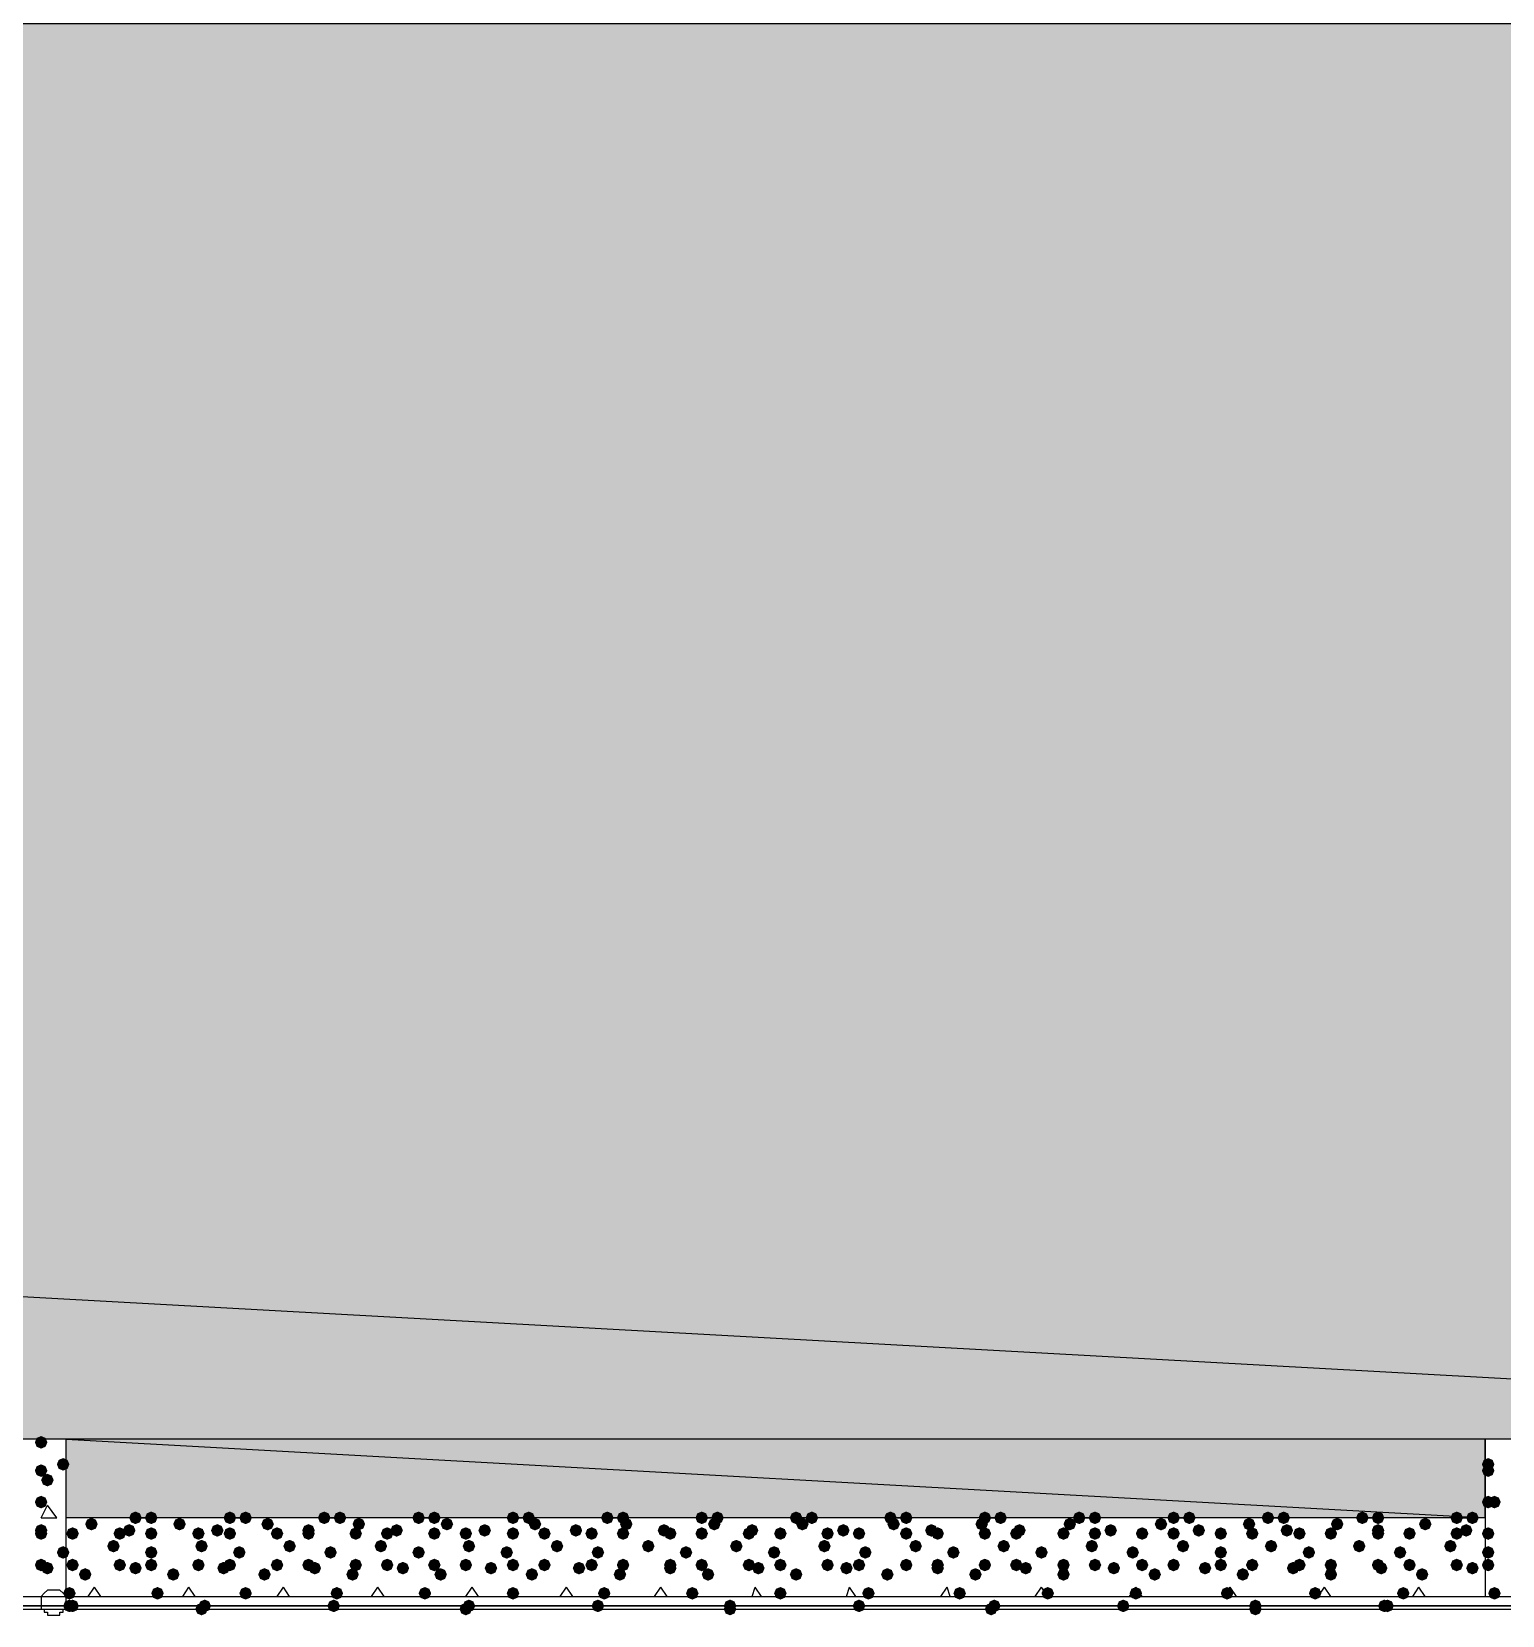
# Model space of a CAD drawing. Header units: millimetres. Extents: x 0 to 420, y 0 to 297.
# Drawn here: x 344.89 to 364.68, y 82.55 to 103.86 of the extents above; entities that cross this region are included whole.
import ezdxf

# ---------------------------------------------------------------- set-up
doc = ezdxf.new("R2010")
doc.units = ezdxf.units.MM
doc.layers.get('0').update_dxf_attribs({"linetype": 'CONTINUOUS'})

msp = doc.modelspace()

# ---------------------------------------------------------------- hatches: boundary and pattern name
at = {"true_color": 0x000008}
h = msp.add_hatch(color=0, dxfattribs=at)
h.paths.add_polyline_path([(379.603, 103.970667), (33.528, 103.970667), (379.603, 84.920667)], flags=0)
h.paths.add_polyline_path([(33.528, 103.970667), (379.603, 84.920667), (33.528, 84.920667)], flags=0)
at = {"true_color": 0x000007}
for points in [[(345.101333, 84.878333), (345.076462, 84.818537), (345.016667, 84.793667), (344.956871, 84.818537), (344.932, 84.878333), (344.956871, 84.938129), (345.016667, 84.963), (345.076462, 84.938129)], [(345.397667, 84.582), (345.372796, 84.522204), (345.313, 84.497333), (345.253204, 84.522204), (345.228333, 84.582), (345.253204, 84.641796), (345.313, 84.666667), (345.372796, 84.641796)], [(364.574667, 84.582), (364.549796, 84.522204), (364.49, 84.497333), (364.430204, 84.522204), (364.405333, 84.582), (364.430204, 84.641796), (364.49, 84.666667), (364.549796, 84.641796)], [(345.101333, 84.497333), (345.076462, 84.437537), (345.016667, 84.412667), (344.956871, 84.437537), (344.932, 84.497333), (344.956871, 84.557129), (345.016667, 84.582), (345.076462, 84.557129)], [(345.186, 84.370333), (345.161129, 84.310538), (345.101333, 84.285667), (345.041538, 84.310538), (345.016667, 84.370333), (345.041537, 84.430129), (345.101333, 84.455), (345.161129, 84.430129)], [(364.574667, 84.497333), (364.549796, 84.437537), (364.49, 84.412667), (364.430204, 84.437537), (364.405333, 84.497333), (364.430204, 84.557129), (364.49, 84.582), (364.549796, 84.557129)], [(345.101333, 84.074), (345.076462, 84.014204), (345.016667, 83.989333), (344.956871, 84.014204), (344.932, 84.074), (344.956871, 84.133796), (345.016667, 84.158667), (345.076462, 84.133796)], [(364.574667, 84.074), (364.549796, 84.014204), (364.49, 83.989333), (364.430204, 84.014204), (364.405333, 84.074), (364.430204, 84.133796), (364.49, 84.158667), (364.549796, 84.133796)], [(364.659333, 84.074), (364.634462, 84.014204), (364.574667, 83.989333), (364.514871, 84.014204), (364.49, 84.074), (364.514871, 84.133796), (364.574667, 84.158667), (364.634462, 84.133796)], [(345.101333, 83.693), (345.076462, 83.633204), (345.016667, 83.608333), (344.956871, 83.633204), (344.932, 83.693), (344.956871, 83.752796), (345.016667, 83.777667), (345.076462, 83.752796)], [(345.101333, 83.650667), (345.076462, 83.590871), (345.016667, 83.566), (344.956871, 83.590871), (344.932, 83.650667), (344.956871, 83.710462), (345.016667, 83.735333), (345.076462, 83.710463)], [(364.574667, 83.650667), (364.549796, 83.590871), (364.49, 83.566), (364.430204, 83.590871), (364.405333, 83.650667), (364.430204, 83.710462), (364.49, 83.735333), (364.549796, 83.710463)], [(345.397667, 83.396667), (345.372796, 83.336871), (345.313, 83.312), (345.253204, 83.336871), (345.228333, 83.396667), (345.253204, 83.456462), (345.313, 83.481333), (345.372796, 83.456463)], [(364.574667, 83.396667), (364.549796, 83.336871), (364.49, 83.312), (364.430204, 83.336871), (364.405333, 83.396667), (364.430204, 83.456462), (364.49, 83.481333), (364.549796, 83.456463)], [(345.101333, 83.227333), (345.076462, 83.167537), (345.016667, 83.142667), (344.956871, 83.167537), (344.932, 83.227333), (344.956871, 83.287129), (345.016667, 83.312), (345.076462, 83.287129)], [(345.186, 83.185), (345.161129, 83.125204), (345.101333, 83.100333), (345.041538, 83.125204), (345.016667, 83.185), (345.041537, 83.244796), (345.101333, 83.269667), (345.161129, 83.244796)], [(364.574667, 83.227333), (364.549796, 83.167537), (364.49, 83.142667), (364.430204, 83.167537), (364.405333, 83.227333), (364.430204, 83.287129), (364.49, 83.312), (364.549796, 83.287129)], [(364.659333, 82.846333), (364.634462, 82.786537), (364.574667, 82.761667), (364.514871, 82.786537), (364.49, 82.846333), (364.514871, 82.906129), (364.574667, 82.931), (364.634462, 82.906129)]]:
    msp.add_hatch(color=0, dxfattribs=at).paths.add_polyline_path(points, flags=0)
at = {"true_color": 0x000008}
h = msp.add_hatch(color=0, dxfattribs=at)
h.paths.add_polyline_path([(364.447667, 84.920667), (345.355333, 84.920667), (364.447667, 83.862333)], flags=0)
h.paths.add_polyline_path([(345.355333, 84.920667), (364.447667, 83.862333), (345.355333, 83.862333)], flags=0)
for points in [[(345.778667, 83.777667), (345.753796, 83.717871), (345.694, 83.693), (345.634204, 83.717871), (345.609333, 83.777667), (345.634204, 83.837462), (345.694, 83.862333), (345.753796, 83.837463)], [(346.286667, 83.693), (346.261796, 83.633204), (346.202, 83.608333), (346.142204, 83.633204), (346.117333, 83.693), (346.142204, 83.752796), (346.202, 83.777667), (346.261796, 83.752796)], [(346.371333, 83.862333), (346.346462, 83.802537), (346.286667, 83.777667), (346.226871, 83.802537), (346.202, 83.862333), (346.226871, 83.922129), (346.286667, 83.947), (346.346462, 83.922129)], [(346.583, 83.862333), (346.558129, 83.802537), (346.498333, 83.777667), (346.438538, 83.802537), (346.413667, 83.862333), (346.438537, 83.922129), (346.498333, 83.947), (346.558129, 83.922129)], [(346.964, 83.777667), (346.939129, 83.717871), (346.879333, 83.693), (346.819537, 83.717871), (346.794667, 83.777667), (346.819537, 83.837462), (346.879333, 83.862333), (346.939129, 83.837463)], [(347.472, 83.693), (347.447129, 83.633204), (347.387333, 83.608333), (347.327538, 83.633204), (347.302667, 83.693), (347.327537, 83.752796), (347.387333, 83.777667), (347.447129, 83.752796)], [(347.641333, 83.862333), (347.616463, 83.802537), (347.556667, 83.777667), (347.496871, 83.802537), (347.472, 83.862333), (347.496871, 83.922129), (347.556667, 83.947), (347.616462, 83.922129)], [(347.853, 83.862333), (347.828129, 83.802537), (347.768333, 83.777667), (347.708538, 83.802537), (347.683667, 83.862333), (347.708537, 83.922129), (347.768333, 83.947), (347.828129, 83.922129)], [(348.149333, 83.777667), (348.124462, 83.717871), (348.064667, 83.693), (348.004871, 83.717871), (347.98, 83.777667), (348.004871, 83.837462), (348.064667, 83.862333), (348.124462, 83.837463)], [(348.699667, 83.693), (348.674796, 83.633204), (348.615, 83.608333), (348.555204, 83.633204), (348.530333, 83.693), (348.555204, 83.752796), (348.615, 83.777667), (348.674796, 83.752796)], [(348.911333, 83.862333), (348.886462, 83.802537), (348.826667, 83.777667), (348.766871, 83.802537), (348.742, 83.862333), (348.766871, 83.922129), (348.826667, 83.947), (348.886462, 83.922129)], [(349.123, 83.862333), (349.098129, 83.802537), (349.038333, 83.777667), (348.978538, 83.802537), (348.953667, 83.862333), (348.978537, 83.922129), (349.038333, 83.947), (349.098129, 83.922129)], [(349.377, 83.777667), (349.352129, 83.717871), (349.292333, 83.693), (349.232538, 83.717871), (349.207667, 83.777667), (349.232537, 83.837462), (349.292333, 83.862333), (349.352129, 83.837463)], [(349.885, 83.693), (349.860129, 83.633204), (349.800333, 83.608333), (349.740538, 83.633204), (349.715667, 83.693), (349.740537, 83.752796), (349.800333, 83.777667), (349.860129, 83.752796)], [(350.181333, 83.862333), (350.156462, 83.802537), (350.096667, 83.777667), (350.036871, 83.802537), (350.012, 83.862333), (350.036871, 83.922129), (350.096667, 83.947), (350.156462, 83.922129)], [(350.393, 83.862333), (350.368129, 83.802537), (350.308333, 83.777667), (350.248538, 83.802537), (350.223667, 83.862333), (350.248537, 83.922129), (350.308333, 83.947), (350.368129, 83.922129)], [(350.562333, 83.777667), (350.537462, 83.717871), (350.477667, 83.693), (350.417871, 83.717871), (350.393, 83.777667), (350.417871, 83.837462), (350.477667, 83.862333), (350.537462, 83.837463)], [(351.070333, 83.693), (351.045462, 83.633204), (350.985667, 83.608333), (350.925871, 83.633204), (350.901, 83.693), (350.925871, 83.752796), (350.985667, 83.777667), (351.045462, 83.752796)], [(351.451333, 83.862333), (351.426462, 83.802537), (351.366667, 83.777667), (351.306871, 83.802537), (351.282, 83.862333), (351.306871, 83.922129), (351.366667, 83.947), (351.426462, 83.922129)], [(351.663, 83.862333), (351.638129, 83.802537), (351.578333, 83.777667), (351.518537, 83.802537), (351.493667, 83.862333), (351.518537, 83.922129), (351.578333, 83.947), (351.638129, 83.922129)], [(351.747667, 83.777667), (351.722796, 83.717871), (351.663, 83.693), (351.603204, 83.717871), (351.578333, 83.777667), (351.603204, 83.837462), (351.663, 83.862333), (351.722796, 83.837463)], [(352.298, 83.693), (352.273129, 83.633204), (352.213333, 83.608333), (352.153537, 83.633204), (352.128667, 83.693), (352.153537, 83.752796), (352.213333, 83.777667), (352.273129, 83.752796)], [(352.721333, 83.862333), (352.696462, 83.802537), (352.636667, 83.777667), (352.576871, 83.802537), (352.552, 83.862333), (352.576871, 83.922129), (352.636667, 83.947), (352.696462, 83.922129)], [(352.933, 83.862333), (352.908129, 83.802537), (352.848333, 83.777667), (352.788537, 83.802537), (352.763667, 83.862333), (352.788537, 83.922129), (352.848333, 83.947), (352.908129, 83.922129)], [(352.975333, 83.777667), (352.950462, 83.717871), (352.890667, 83.693), (352.830871, 83.717871), (352.806, 83.777667), (352.830871, 83.837462), (352.890667, 83.862333), (352.950462, 83.837463)], [(353.483333, 83.693), (353.458463, 83.633204), (353.398667, 83.608333), (353.338871, 83.633204), (353.314, 83.693), (353.338871, 83.752796), (353.398667, 83.777667), (353.458462, 83.752796)], [(353.991333, 83.862333), (353.966462, 83.802537), (353.906667, 83.777667), (353.846871, 83.802537), (353.822, 83.862333), (353.846871, 83.922129), (353.906667, 83.947), (353.966462, 83.922129)], [(354.160667, 83.777667), (354.135796, 83.717871), (354.076, 83.693), (354.016204, 83.717871), (353.991333, 83.777667), (354.016204, 83.837462), (354.076, 83.862333), (354.135796, 83.837463)], [(354.203, 83.862333), (354.178129, 83.802537), (354.118333, 83.777667), (354.058538, 83.802537), (354.033667, 83.862333), (354.058537, 83.922129), (354.118333, 83.947), (354.178129, 83.922129)], [(354.668667, 83.693), (354.643796, 83.633204), (354.584, 83.608333), (354.524204, 83.633204), (354.499333, 83.693), (354.524204, 83.752796), (354.584, 83.777667), (354.643796, 83.752796)], [(355.261333, 83.862333), (355.236463, 83.802537), (355.176667, 83.777667), (355.116871, 83.802537), (355.092, 83.862333), (355.116871, 83.922129), (355.176667, 83.947), (355.236462, 83.922129)], [(355.346, 83.777667), (355.321129, 83.717871), (355.261333, 83.693), (355.201537, 83.717871), (355.176667, 83.777667), (355.201537, 83.837462), (355.261333, 83.862333), (355.321129, 83.837463)], [(355.473, 83.862333), (355.448129, 83.802537), (355.388333, 83.777667), (355.328538, 83.802537), (355.303667, 83.862333), (355.328537, 83.922129), (355.388333, 83.947), (355.448129, 83.922129)], [(355.896333, 83.693), (355.871463, 83.633204), (355.811667, 83.608333), (355.751871, 83.633204), (355.727, 83.693), (355.751871, 83.752796), (355.811667, 83.777667), (355.871462, 83.752796)], [(356.531333, 83.862333), (356.506463, 83.802537), (356.446667, 83.777667), (356.386871, 83.802537), (356.362, 83.862333), (356.386871, 83.922129), (356.446667, 83.947), (356.506462, 83.922129)], [(356.573667, 83.777667), (356.548796, 83.717871), (356.489, 83.693), (356.429204, 83.717871), (356.404333, 83.777667), (356.429204, 83.837462), (356.489, 83.862333), (356.548796, 83.837463)], [(356.743, 83.862333), (356.718129, 83.802537), (356.658333, 83.777667), (356.598538, 83.802537), (356.573667, 83.862333), (356.598537, 83.922129), (356.658333, 83.947), (356.718129, 83.922129)], [(357.081667, 83.693), (357.056796, 83.633204), (356.997, 83.608333), (356.937204, 83.633204), (356.912333, 83.693), (356.937204, 83.752796), (356.997, 83.777667), (357.056796, 83.752796)], [(357.759, 83.777667), (357.734129, 83.717871), (357.674333, 83.693), (357.614537, 83.717871), (357.589667, 83.777667), (357.614537, 83.837462), (357.674333, 83.862333), (357.734129, 83.837463)], [(357.801333, 83.862333), (357.776462, 83.802537), (357.716667, 83.777667), (357.656871, 83.802537), (357.632, 83.862333), (357.656871, 83.922129), (357.716667, 83.947), (357.776462, 83.922129)], [(358.013, 83.862333), (357.988129, 83.802537), (357.928333, 83.777667), (357.868538, 83.802537), (357.843667, 83.862333), (357.868537, 83.922129), (357.928333, 83.947), (357.988129, 83.922129)], [(358.267, 83.693), (358.242129, 83.633204), (358.182333, 83.608333), (358.122538, 83.633204), (358.097667, 83.693), (358.122537, 83.752796), (358.182333, 83.777667), (358.242129, 83.752796)], [(358.944333, 83.777667), (358.919462, 83.717871), (358.859667, 83.693), (358.799871, 83.717871), (358.775, 83.777667), (358.799871, 83.837462), (358.859667, 83.862333), (358.919462, 83.837463)], [(359.071333, 83.862333), (359.046462, 83.802537), (358.986667, 83.777667), (358.926871, 83.802537), (358.902, 83.862333), (358.926871, 83.922129), (358.986667, 83.947), (359.046462, 83.922129)], [(359.283, 83.862333), (359.258129, 83.802537), (359.198333, 83.777667), (359.138537, 83.802537), (359.113667, 83.862333), (359.138537, 83.922129), (359.198333, 83.947), (359.258129, 83.922129)], [(359.494667, 83.693), (359.469796, 83.633204), (359.41, 83.608333), (359.350204, 83.633204), (359.325333, 83.693), (359.350204, 83.752796), (359.41, 83.777667), (359.469796, 83.752796)], [(360.172, 83.777667), (360.147129, 83.717871), (360.087333, 83.693), (360.027537, 83.717871), (360.002667, 83.777667), (360.027537, 83.837462), (360.087333, 83.862333), (360.147129, 83.837463)], [(360.341333, 83.862333), (360.316462, 83.802537), (360.256667, 83.777667), (360.196871, 83.802537), (360.172, 83.862333), (360.196871, 83.922129), (360.256667, 83.947), (360.316462, 83.922129)], [(360.553, 83.862333), (360.528129, 83.802537), (360.468333, 83.777667), (360.408537, 83.802537), (360.383667, 83.862333), (360.408537, 83.922129), (360.468333, 83.947), (360.528129, 83.922129)], [(360.68, 83.693), (360.655129, 83.633204), (360.595333, 83.608333), (360.535538, 83.633204), (360.510667, 83.693), (360.535537, 83.752796), (360.595333, 83.777667), (360.655129, 83.752796)], [(361.357333, 83.777667), (361.332462, 83.717871), (361.272667, 83.693), (361.212871, 83.717871), (361.188, 83.777667), (361.212871, 83.837462), (361.272667, 83.862333), (361.332462, 83.837463)], [(361.611333, 83.862333), (361.586462, 83.802537), (361.526667, 83.777667), (361.466871, 83.802537), (361.442, 83.862333), (361.466871, 83.922129), (361.526667, 83.947), (361.586462, 83.922129)], [(361.823, 83.862333), (361.798129, 83.802537), (361.738333, 83.777667), (361.678537, 83.802537), (361.653667, 83.862333), (361.678537, 83.922129), (361.738333, 83.947), (361.798129, 83.922129)], [(361.865333, 83.693), (361.840463, 83.633204), (361.780667, 83.608333), (361.720871, 83.633204), (361.696, 83.693), (361.720871, 83.752796), (361.780667, 83.777667), (361.840462, 83.752796)], [(362.542667, 83.777667), (362.517796, 83.717871), (362.458, 83.693), (362.398204, 83.717871), (362.373333, 83.777667), (362.398204, 83.837462), (362.458, 83.862333), (362.517796, 83.837463)], [(362.881333, 83.862333), (362.856462, 83.802537), (362.796667, 83.777667), (362.736871, 83.802537), (362.712, 83.862333), (362.736871, 83.922129), (362.796667, 83.947), (362.856462, 83.922129)], [(363.093, 83.862333), (363.068129, 83.802537), (363.008333, 83.777667), (362.948537, 83.802537), (362.923667, 83.862333), (362.948537, 83.922129), (363.008333, 83.947), (363.068129, 83.922129)], [(363.093, 83.693), (363.068129, 83.633204), (363.008333, 83.608333), (362.948537, 83.633204), (362.923667, 83.693), (362.948537, 83.752796), (363.008333, 83.777667), (363.068129, 83.752796)], [(363.728, 83.777667), (363.703129, 83.717871), (363.643333, 83.693), (363.583538, 83.717871), (363.558667, 83.777667), (363.583537, 83.837462), (363.643333, 83.862333), (363.703129, 83.837463)], [(364.151333, 83.862333), (364.126463, 83.802537), (364.066667, 83.777667), (364.006871, 83.802537), (363.982, 83.862333), (364.006871, 83.922129), (364.066667, 83.947), (364.126462, 83.922129)], [(364.278333, 83.693), (364.253462, 83.633204), (364.193667, 83.608333), (364.133871, 83.633204), (364.109, 83.693), (364.133871, 83.752796), (364.193667, 83.777667), (364.253462, 83.752796)], [(364.363, 83.862333), (364.338129, 83.802537), (364.278333, 83.777667), (364.218538, 83.802537), (364.193667, 83.862333), (364.218537, 83.922129), (364.278333, 83.947), (364.338129, 83.922129)], [(345.524667, 83.650667), (345.499796, 83.590871), (345.44, 83.566), (345.380204, 83.590871), (345.355333, 83.650667), (345.380204, 83.710462), (345.44, 83.735333), (345.499796, 83.710463)], [(346.075, 83.481333), (346.050129, 83.421537), (345.990333, 83.396667), (345.930538, 83.421537), (345.905667, 83.481333), (345.930537, 83.541129), (345.990333, 83.566), (346.050129, 83.541129)], [(346.159667, 83.650667), (346.134796, 83.590871), (346.075, 83.566), (346.015204, 83.590871), (345.990333, 83.650667), (346.015204, 83.710462), (346.075, 83.735333), (346.134796, 83.710463)], [(346.583, 83.650667), (346.558129, 83.590871), (346.498333, 83.566), (346.438538, 83.590871), (346.413667, 83.650667), (346.438537, 83.710462), (346.498333, 83.735333), (346.558129, 83.710463)], [(347.218, 83.650667), (347.193129, 83.590871), (347.133333, 83.566), (347.073537, 83.590871), (347.048667, 83.650667), (347.073537, 83.710462), (347.133333, 83.735333), (347.193129, 83.710463)], [(347.260333, 83.481333), (347.235463, 83.421537), (347.175667, 83.396667), (347.115871, 83.421537), (347.091, 83.481333), (347.115871, 83.541129), (347.175667, 83.566), (347.235462, 83.541129)], [(347.641333, 83.650667), (347.616463, 83.590871), (347.556667, 83.566), (347.496871, 83.590871), (347.472, 83.650667), (347.496871, 83.710462), (347.556667, 83.735333), (347.616462, 83.710463)], [(348.276333, 83.650667), (348.251463, 83.590871), (348.191667, 83.566), (348.131871, 83.590871), (348.107, 83.650667), (348.131871, 83.710462), (348.191667, 83.735333), (348.251462, 83.710463)], [(348.445667, 83.481333), (348.420796, 83.421537), (348.361, 83.396667), (348.301204, 83.421537), (348.276333, 83.481333), (348.301204, 83.541129), (348.361, 83.566), (348.420796, 83.541129)], [(348.699667, 83.650667), (348.674796, 83.590871), (348.615, 83.566), (348.555204, 83.590871), (348.530333, 83.650667), (348.555204, 83.710462), (348.615, 83.735333), (348.674796, 83.710463)], [(349.334667, 83.650667), (349.309796, 83.590871), (349.25, 83.566), (349.190204, 83.590871), (349.165333, 83.650667), (349.190204, 83.710462), (349.25, 83.735333), (349.309796, 83.710463)], [(349.673333, 83.481333), (349.648462, 83.421537), (349.588667, 83.396667), (349.528871, 83.421537), (349.504, 83.481333), (349.528871, 83.541129), (349.588667, 83.566), (349.648462, 83.541129)], [(349.758, 83.650667), (349.733129, 83.590871), (349.673333, 83.566), (349.613538, 83.590871), (349.588667, 83.650667), (349.613537, 83.710462), (349.673333, 83.735333), (349.733129, 83.710463)], [(350.393, 83.650667), (350.368129, 83.590871), (350.308333, 83.566), (350.248538, 83.590871), (350.223667, 83.650667), (350.248537, 83.710462), (350.308333, 83.735333), (350.368129, 83.710463)], [(350.816333, 83.650667), (350.791462, 83.590871), (350.731667, 83.566), (350.671871, 83.590871), (350.647, 83.650667), (350.671871, 83.710462), (350.731667, 83.735333), (350.791462, 83.710463)], [(350.858667, 83.481333), (350.833796, 83.421537), (350.774, 83.396667), (350.714204, 83.421537), (350.689333, 83.481333), (350.714204, 83.541129), (350.774, 83.566), (350.833796, 83.541129)], [(351.451333, 83.650667), (351.426462, 83.590871), (351.366667, 83.566), (351.306871, 83.590871), (351.282, 83.650667), (351.306871, 83.710462), (351.366667, 83.735333), (351.426462, 83.710463)], [(351.874667, 83.650667), (351.849796, 83.590871), (351.79, 83.566), (351.730204, 83.590871), (351.705333, 83.650667), (351.730204, 83.710462), (351.79, 83.735333), (351.849796, 83.710463)], [(352.044, 83.481333), (352.019129, 83.421537), (351.959333, 83.396667), (351.899537, 83.421537), (351.874667, 83.481333), (351.899537, 83.541129), (351.959333, 83.566), (352.019129, 83.541129)], [(352.509667, 83.650667), (352.484796, 83.590871), (352.425, 83.566), (352.365204, 83.590871), (352.340333, 83.650667), (352.365204, 83.710462), (352.425, 83.735333), (352.484796, 83.710463)], [(352.933, 83.650667), (352.908129, 83.590871), (352.848333, 83.566), (352.788537, 83.590871), (352.763667, 83.650667), (352.788537, 83.710462), (352.848333, 83.735333), (352.908129, 83.710463)], [(353.271667, 83.481333), (353.246796, 83.421537), (353.187, 83.396667), (353.127204, 83.421537), (353.102333, 83.481333), (353.127204, 83.541129), (353.187, 83.566), (353.246796, 83.541129)], [(353.568, 83.650667), (353.543129, 83.590871), (353.483333, 83.566), (353.423537, 83.590871), (353.398667, 83.650667), (353.423537, 83.710462), (353.483333, 83.735333), (353.543129, 83.710463)], [(353.991333, 83.650667), (353.966462, 83.590871), (353.906667, 83.566), (353.846871, 83.590871), (353.822, 83.650667), (353.846871, 83.710462), (353.906667, 83.735333), (353.966462, 83.710463)], [(354.457, 83.481333), (354.432129, 83.421537), (354.372333, 83.396667), (354.312538, 83.421537), (354.287667, 83.481333), (354.312537, 83.541129), (354.372333, 83.566), (354.432129, 83.541129)], [(354.626333, 83.650667), (354.601462, 83.590871), (354.541667, 83.566), (354.481871, 83.590871), (354.457, 83.650667), (354.481871, 83.710462), (354.541667, 83.735333), (354.601462, 83.710463)], [(355.049667, 83.650667), (355.024796, 83.590871), (354.965, 83.566), (354.905204, 83.590871), (354.880333, 83.650667), (354.905204, 83.710462), (354.965, 83.735333), (355.024796, 83.710463)], [(355.642333, 83.481333), (355.617462, 83.421537), (355.557667, 83.396667), (355.497871, 83.421537), (355.473, 83.481333), (355.497871, 83.541129), (355.557667, 83.566), (355.617462, 83.541129)], [(355.684667, 83.650667), (355.659796, 83.590871), (355.6, 83.566), (355.540204, 83.590871), (355.515333, 83.650667), (355.540204, 83.710462), (355.6, 83.735333), (355.659796, 83.710463)], [(356.108, 83.650667), (356.083129, 83.590871), (356.023333, 83.566), (355.963538, 83.590871), (355.938667, 83.650667), (355.963537, 83.710462), (356.023333, 83.735333), (356.083129, 83.710463)], [(356.743, 83.650667), (356.718129, 83.590871), (356.658333, 83.566), (356.598538, 83.590871), (356.573667, 83.650667), (356.598537, 83.710462), (356.658333, 83.735333), (356.718129, 83.710463)], [(356.87, 83.481333), (356.845129, 83.421537), (356.785333, 83.396667), (356.725537, 83.421537), (356.700667, 83.481333), (356.725537, 83.541129), (356.785333, 83.566), (356.845129, 83.541129)], [(357.166333, 83.650667), (357.141462, 83.590871), (357.081667, 83.566), (357.021871, 83.590871), (356.997, 83.650667), (357.021871, 83.710462), (357.081667, 83.735333), (357.141462, 83.710463)], [(357.801333, 83.650667), (357.776462, 83.590871), (357.716667, 83.566), (357.656871, 83.590871), (357.632, 83.650667), (357.656871, 83.710462), (357.716667, 83.735333), (357.776462, 83.710463)], [(358.055333, 83.481333), (358.030463, 83.421537), (357.970667, 83.396667), (357.910871, 83.421537), (357.886, 83.481333), (357.910871, 83.541129), (357.970667, 83.566), (358.030462, 83.541129)], [(358.224667, 83.650667), (358.199796, 83.590871), (358.14, 83.566), (358.080204, 83.590871), (358.055333, 83.650667), (358.080204, 83.710462), (358.14, 83.735333), (358.199796, 83.710463)], [(358.859667, 83.650667), (358.834796, 83.590871), (358.775, 83.566), (358.715204, 83.590871), (358.690333, 83.650667), (358.715204, 83.710462), (358.775, 83.735333), (358.834796, 83.710463)], [(359.240667, 83.481333), (359.215796, 83.421537), (359.156, 83.396667), (359.096204, 83.421537), (359.071333, 83.481333), (359.096204, 83.541129), (359.156, 83.566), (359.215796, 83.541129)], [(359.283, 83.650667), (359.258129, 83.590871), (359.198333, 83.566), (359.138537, 83.590871), (359.113667, 83.650667), (359.138537, 83.710462), (359.198333, 83.735333), (359.258129, 83.710463)], [(359.918, 83.650667), (359.893129, 83.590871), (359.833333, 83.566), (359.773537, 83.590871), (359.748667, 83.650667), (359.773537, 83.710462), (359.833333, 83.735333), (359.893129, 83.710463)], [(360.341333, 83.650667), (360.316462, 83.590871), (360.256667, 83.566), (360.196871, 83.590871), (360.172, 83.650667), (360.196871, 83.710462), (360.256667, 83.735333), (360.316462, 83.710463)], [(360.468333, 83.481333), (360.443463, 83.421537), (360.383667, 83.396667), (360.323871, 83.421537), (360.299, 83.481333), (360.323871, 83.541129), (360.383667, 83.566), (360.443462, 83.541129)], [(360.976333, 83.650667), (360.951462, 83.590871), (360.891667, 83.566), (360.831871, 83.590871), (360.807, 83.650667), (360.831871, 83.710462), (360.891667, 83.735333), (360.951462, 83.710463)], [(361.399667, 83.650667), (361.374796, 83.590871), (361.315, 83.566), (361.255204, 83.590871), (361.230333, 83.650667), (361.255204, 83.710462), (361.315, 83.735333), (361.374796, 83.710463)], [(361.653667, 83.481333), (361.628796, 83.421537), (361.569, 83.396667), (361.509204, 83.421537), (361.484333, 83.481333), (361.509204, 83.541129), (361.569, 83.566), (361.628796, 83.541129)], [(362.034667, 83.650667), (362.009796, 83.590871), (361.95, 83.566), (361.890204, 83.590871), (361.865333, 83.650667), (361.890204, 83.710462), (361.95, 83.735333), (362.009796, 83.710463)], [(362.458, 83.650667), (362.433129, 83.590871), (362.373333, 83.566), (362.313538, 83.590871), (362.288667, 83.650667), (362.313537, 83.710462), (362.373333, 83.735333), (362.433129, 83.710463)], [(362.839, 83.481333), (362.814129, 83.421537), (362.754333, 83.396667), (362.694537, 83.421537), (362.669667, 83.481333), (362.694537, 83.541129), (362.754333, 83.566), (362.814129, 83.541129)], [(363.093, 83.650667), (363.068129, 83.590871), (363.008333, 83.566), (362.948537, 83.590871), (362.923667, 83.650667), (362.948537, 83.710462), (363.008333, 83.735333), (363.068129, 83.710463)], [(363.516333, 83.650667), (363.491463, 83.590871), (363.431667, 83.566), (363.371871, 83.590871), (363.347, 83.650667), (363.371871, 83.710462), (363.431667, 83.735333), (363.491462, 83.710463)], [(364.066667, 83.481333), (364.041796, 83.421537), (363.982, 83.396667), (363.922204, 83.421537), (363.897333, 83.481333), (363.922204, 83.541129), (363.982, 83.566), (364.041796, 83.541129)], [(364.151333, 83.650667), (364.126463, 83.590871), (364.066667, 83.566), (364.006871, 83.590871), (363.982, 83.650667), (364.006871, 83.710462), (364.066667, 83.735333), (364.126462, 83.710463)], [(346.583, 83.396667), (346.558129, 83.336871), (346.498333, 83.312), (346.438538, 83.336871), (346.413667, 83.396667), (346.438537, 83.456462), (346.498333, 83.481333), (346.558129, 83.456463)], [(347.768333, 83.396667), (347.743462, 83.336871), (347.683667, 83.312), (347.623871, 83.336871), (347.599, 83.396667), (347.623871, 83.456462), (347.683667, 83.481333), (347.743462, 83.456463)], [(348.996, 83.396667), (348.971129, 83.336871), (348.911333, 83.312), (348.851537, 83.336871), (348.826667, 83.396667), (348.851537, 83.456462), (348.911333, 83.481333), (348.971129, 83.456463)], [(350.181333, 83.396667), (350.156462, 83.336871), (350.096667, 83.312), (350.036871, 83.336871), (350.012, 83.396667), (350.036871, 83.456462), (350.096667, 83.481333), (350.156462, 83.456463)], [(351.366667, 83.396667), (351.341796, 83.336871), (351.282, 83.312), (351.222204, 83.336871), (351.197333, 83.396667), (351.222204, 83.456462), (351.282, 83.481333), (351.341796, 83.456463)], [(352.594333, 83.396667), (352.569462, 83.336871), (352.509667, 83.312), (352.449871, 83.336871), (352.425, 83.396667), (352.449871, 83.456462), (352.509667, 83.481333), (352.569462, 83.456463)], [(353.779667, 83.396667), (353.754796, 83.336871), (353.695, 83.312), (353.635204, 83.336871), (353.610333, 83.396667), (353.635204, 83.456462), (353.695, 83.481333), (353.754796, 83.456463)], [(354.965, 83.396667), (354.940129, 83.336871), (354.880333, 83.312), (354.820538, 83.336871), (354.795667, 83.396667), (354.820537, 83.456462), (354.880333, 83.481333), (354.940129, 83.456463)], [(356.192667, 83.396667), (356.167796, 83.336871), (356.108, 83.312), (356.048204, 83.336871), (356.023333, 83.396667), (356.048204, 83.456462), (356.108, 83.481333), (356.167796, 83.456463)], [(357.378, 83.396667), (357.353129, 83.336871), (357.293333, 83.312), (357.233538, 83.336871), (357.208667, 83.396667), (357.233537, 83.456462), (357.293333, 83.481333), (357.353129, 83.456463)], [(358.563333, 83.396667), (358.538462, 83.336871), (358.478667, 83.312), (358.418871, 83.336871), (358.394, 83.396667), (358.418871, 83.456462), (358.478667, 83.481333), (358.538462, 83.456463)], [(359.791, 83.396667), (359.766129, 83.336871), (359.706333, 83.312), (359.646538, 83.336871), (359.621667, 83.396667), (359.646537, 83.456462), (359.706333, 83.481333), (359.766129, 83.456463)], [(360.976333, 83.396667), (360.951462, 83.336871), (360.891667, 83.312), (360.831871, 83.336871), (360.807, 83.396667), (360.831871, 83.456462), (360.891667, 83.481333), (360.951462, 83.456463)], [(362.161667, 83.396667), (362.136796, 83.336871), (362.077, 83.312), (362.017204, 83.336871), (361.992333, 83.396667), (362.017204, 83.456462), (362.077, 83.481333), (362.136796, 83.456463)], [(363.389333, 83.396667), (363.364462, 83.336871), (363.304667, 83.312), (363.244871, 83.336871), (363.22, 83.396667), (363.244871, 83.456462), (363.304667, 83.481333), (363.364462, 83.456463)], [(345.524667, 83.227333), (345.499796, 83.167537), (345.44, 83.142667), (345.380204, 83.167537), (345.355333, 83.227333), (345.380204, 83.287129), (345.44, 83.312), (345.499796, 83.287129)], [(345.694, 83.100333), (345.669129, 83.040538), (345.609333, 83.015667), (345.549537, 83.040538), (345.524667, 83.100333), (345.549537, 83.160129), (345.609333, 83.185), (345.669129, 83.160129)], [(346.159667, 83.227333), (346.134796, 83.167537), (346.075, 83.142667), (346.015204, 83.167537), (345.990333, 83.227333), (346.015204, 83.287129), (346.075, 83.312), (346.134796, 83.287129)], [(346.371333, 83.185), (346.346462, 83.125204), (346.286667, 83.100333), (346.226871, 83.125204), (346.202, 83.185), (346.226871, 83.244796), (346.286667, 83.269667), (346.346462, 83.244796)], [(346.583, 83.227333), (346.558129, 83.167537), (346.498333, 83.142667), (346.438538, 83.167537), (346.413667, 83.227333), (346.438537, 83.287129), (346.498333, 83.312), (346.558129, 83.287129)], [(346.879333, 83.100333), (346.854462, 83.040538), (346.794667, 83.015667), (346.734871, 83.040538), (346.71, 83.100333), (346.734871, 83.160129), (346.794667, 83.185), (346.854462, 83.160129)], [(347.218, 83.227333), (347.193129, 83.167537), (347.133333, 83.142667), (347.073537, 83.167537), (347.048667, 83.227333), (347.073537, 83.287129), (347.133333, 83.312), (347.193129, 83.287129)], [(347.556667, 83.185), (347.531796, 83.125204), (347.472, 83.100333), (347.412204, 83.125204), (347.387333, 83.185), (347.412204, 83.244796), (347.472, 83.269667), (347.531796, 83.244796)], [(347.641333, 83.227333), (347.616463, 83.167537), (347.556667, 83.142667), (347.496871, 83.167537), (347.472, 83.227333), (347.496871, 83.287129), (347.556667, 83.312), (347.616462, 83.287129)], [(348.107, 83.100333), (348.082129, 83.040538), (348.022333, 83.015667), (347.962538, 83.040538), (347.937667, 83.100333), (347.962537, 83.160129), (348.022333, 83.185), (348.082129, 83.160129)], [(348.276333, 83.227333), (348.251463, 83.167537), (348.191667, 83.142667), (348.131871, 83.167537), (348.107, 83.227333), (348.131871, 83.287129), (348.191667, 83.312), (348.251462, 83.287129)], [(348.699667, 83.227333), (348.674796, 83.167537), (348.615, 83.142667), (348.555204, 83.167537), (348.530333, 83.227333), (348.555204, 83.287129), (348.615, 83.312), (348.674796, 83.287129)], [(348.784333, 83.185), (348.759462, 83.125204), (348.699667, 83.100333), (348.639871, 83.125204), (348.615, 83.185), (348.639871, 83.244796), (348.699667, 83.269667), (348.759462, 83.244796)], [(349.292333, 83.100333), (349.267462, 83.040538), (349.207667, 83.015667), (349.147871, 83.040538), (349.123, 83.100333), (349.147871, 83.160129), (349.207667, 83.185), (349.267462, 83.160129)], [(349.334667, 83.227333), (349.309796, 83.167537), (349.25, 83.142667), (349.190204, 83.167537), (349.165333, 83.227333), (349.190204, 83.287129), (349.25, 83.312), (349.309796, 83.287129)], [(349.758, 83.227333), (349.733129, 83.167537), (349.673333, 83.142667), (349.613538, 83.167537), (349.588667, 83.227333), (349.613537, 83.287129), (349.673333, 83.312), (349.733129, 83.287129)], [(349.969667, 83.185), (349.944796, 83.125204), (349.885, 83.100333), (349.825204, 83.125204), (349.800333, 83.185), (349.825204, 83.244796), (349.885, 83.269667), (349.944796, 83.244796)], [(350.393, 83.227333), (350.368129, 83.167537), (350.308333, 83.142667), (350.248538, 83.167537), (350.223667, 83.227333), (350.248537, 83.287129), (350.308333, 83.312), (350.368129, 83.287129)], [(350.477667, 83.100333), (350.452796, 83.040538), (350.393, 83.015667), (350.333204, 83.040538), (350.308333, 83.100333), (350.333204, 83.160129), (350.393, 83.185), (350.452796, 83.160129)], [(350.816333, 83.227333), (350.791462, 83.167537), (350.731667, 83.142667), (350.671871, 83.167537), (350.647, 83.227333), (350.671871, 83.287129), (350.731667, 83.312), (350.791462, 83.287129)], [(351.155, 83.185), (351.130129, 83.125204), (351.070333, 83.100333), (351.010538, 83.125204), (350.985667, 83.185), (351.010537, 83.244796), (351.070333, 83.269667), (351.130129, 83.244796)], [(351.451333, 83.227333), (351.426462, 83.167537), (351.366667, 83.142667), (351.306871, 83.167537), (351.282, 83.227333), (351.306871, 83.287129), (351.366667, 83.312), (351.426462, 83.287129)], [(351.705333, 83.100333), (351.680462, 83.040538), (351.620667, 83.015667), (351.560871, 83.040538), (351.536, 83.100333), (351.560871, 83.160129), (351.620667, 83.185), (351.680462, 83.160129)], [(351.874667, 83.227333), (351.849796, 83.167537), (351.79, 83.142667), (351.730204, 83.167537), (351.705333, 83.227333), (351.730204, 83.287129), (351.79, 83.312), (351.849796, 83.287129)], [(352.340333, 83.185), (352.315462, 83.125204), (352.255667, 83.100333), (352.195871, 83.125204), (352.171, 83.185), (352.195871, 83.244796), (352.255667, 83.269667), (352.315462, 83.244796)], [(352.509667, 83.227333), (352.484796, 83.167537), (352.425, 83.142667), (352.365204, 83.167537), (352.340333, 83.227333), (352.365204, 83.287129), (352.425, 83.312), (352.484796, 83.287129)], [(352.890667, 83.100333), (352.865796, 83.040538), (352.806, 83.015667), (352.746204, 83.040538), (352.721333, 83.100333), (352.746204, 83.160129), (352.806, 83.185), (352.865796, 83.160129)], [(352.933, 83.227333), (352.908129, 83.167537), (352.848333, 83.142667), (352.788537, 83.167537), (352.763667, 83.227333), (352.788537, 83.287129), (352.848333, 83.312), (352.908129, 83.287129)], [(353.568, 83.227333), (353.543129, 83.167537), (353.483333, 83.142667), (353.423537, 83.167537), (353.398667, 83.227333), (353.423537, 83.287129), (353.483333, 83.312), (353.543129, 83.287129)], [(353.568, 83.185), (353.543129, 83.125204), (353.483333, 83.100333), (353.423537, 83.125204), (353.398667, 83.185), (353.423537, 83.244796), (353.483333, 83.269667), (353.543129, 83.244796)], [(353.991333, 83.227333), (353.966462, 83.167537), (353.906667, 83.142667), (353.846871, 83.167537), (353.822, 83.227333), (353.846871, 83.287129), (353.906667, 83.312), (353.966462, 83.287129)], [(354.076, 83.100333), (354.051129, 83.040538), (353.991333, 83.015667), (353.931537, 83.040538), (353.906667, 83.100333), (353.931537, 83.160129), (353.991333, 83.185), (354.051129, 83.160129)], [(354.626333, 83.227333), (354.601462, 83.167537), (354.541667, 83.142667), (354.481871, 83.167537), (354.457, 83.227333), (354.481871, 83.287129), (354.541667, 83.312), (354.601462, 83.287129)], [(354.753333, 83.185), (354.728462, 83.125204), (354.668667, 83.100333), (354.608871, 83.125204), (354.584, 83.185), (354.608871, 83.244796), (354.668667, 83.269667), (354.728462, 83.244796)], [(355.049667, 83.227333), (355.024796, 83.167537), (354.965, 83.142667), (354.905204, 83.167537), (354.880333, 83.227333), (354.905204, 83.287129), (354.965, 83.312), (355.024796, 83.287129)], [(355.261333, 83.100333), (355.236463, 83.040538), (355.176667, 83.015667), (355.116871, 83.040538), (355.092, 83.100333), (355.116871, 83.160129), (355.176667, 83.185), (355.236462, 83.160129)], [(355.684667, 83.227333), (355.659796, 83.167537), (355.6, 83.142667), (355.540204, 83.167537), (355.515333, 83.227333), (355.540204, 83.287129), (355.6, 83.312), (355.659796, 83.287129)], [(355.938667, 83.185), (355.913796, 83.125204), (355.854, 83.100333), (355.794204, 83.125204), (355.769333, 83.185), (355.794204, 83.244796), (355.854, 83.269667), (355.913796, 83.244796)], [(356.108, 83.227333), (356.083129, 83.167537), (356.023333, 83.142667), (355.963538, 83.167537), (355.938667, 83.227333), (355.963537, 83.287129), (356.023333, 83.312), (356.083129, 83.287129)], [(356.489, 83.100333), (356.464129, 83.040538), (356.404333, 83.015667), (356.344538, 83.040538), (356.319667, 83.100333), (356.344537, 83.160129), (356.404333, 83.185), (356.464129, 83.160129)], [(356.743, 83.227333), (356.718129, 83.167537), (356.658333, 83.142667), (356.598538, 83.167537), (356.573667, 83.227333), (356.598537, 83.287129), (356.658333, 83.312), (356.718129, 83.287129)], [(357.166333, 83.227333), (357.141462, 83.167537), (357.081667, 83.142667), (357.021871, 83.167537), (356.997, 83.227333), (357.021871, 83.287129), (357.081667, 83.312), (357.141462, 83.287129)], [(357.166333, 83.185), (357.141462, 83.125204), (357.081667, 83.100333), (357.021871, 83.125204), (356.997, 83.185), (357.021871, 83.244796), (357.081667, 83.269667), (357.141462, 83.244796)], [(357.674333, 83.100333), (357.649462, 83.040538), (357.589667, 83.015667), (357.529871, 83.040538), (357.505, 83.100333), (357.529871, 83.160129), (357.589667, 83.185), (357.649462, 83.160129)], [(357.801333, 83.227333), (357.776462, 83.167537), (357.716667, 83.142667), (357.656871, 83.167537), (357.632, 83.227333), (357.656871, 83.287129), (357.716667, 83.312), (357.776462, 83.287129)], [(358.224667, 83.227333), (358.199796, 83.167537), (358.14, 83.142667), (358.080204, 83.167537), (358.055333, 83.227333), (358.080204, 83.287129), (358.14, 83.312), (358.199796, 83.287129)], [(358.351667, 83.185), (358.326796, 83.125204), (358.267, 83.100333), (358.207204, 83.125204), (358.182333, 83.185), (358.207204, 83.244796), (358.267, 83.269667), (358.326796, 83.244796)], [(358.859667, 83.227333), (358.834796, 83.167537), (358.775, 83.142667), (358.715204, 83.167537), (358.690333, 83.227333), (358.715204, 83.287129), (358.775, 83.312), (358.834796, 83.287129)], [(358.859667, 83.100333), (358.834796, 83.040538), (358.775, 83.015667), (358.715204, 83.040538), (358.690333, 83.100333), (358.715204, 83.160129), (358.775, 83.185), (358.834796, 83.160129)], [(359.283, 83.227333), (359.258129, 83.167537), (359.198333, 83.142667), (359.138537, 83.167537), (359.113667, 83.227333), (359.138537, 83.287129), (359.198333, 83.312), (359.258129, 83.287129)], [(359.537, 83.185), (359.512129, 83.125204), (359.452333, 83.100333), (359.392538, 83.125204), (359.367667, 83.185), (359.392537, 83.244796), (359.452333, 83.269667), (359.512129, 83.244796)], [(359.918, 83.227333), (359.893129, 83.167537), (359.833333, 83.142667), (359.773537, 83.167537), (359.748667, 83.227333), (359.773537, 83.287129), (359.833333, 83.312), (359.893129, 83.287129)], [(360.087333, 83.100333), (360.062462, 83.040538), (360.002667, 83.015667), (359.942871, 83.040538), (359.918, 83.100333), (359.942871, 83.160129), (360.002667, 83.185), (360.062462, 83.160129)], [(360.341333, 83.227333), (360.316462, 83.167537), (360.256667, 83.142667), (360.196871, 83.167537), (360.172, 83.227333), (360.196871, 83.287129), (360.256667, 83.312), (360.316462, 83.287129)], [(360.764667, 83.185), (360.739796, 83.125204), (360.68, 83.100333), (360.620204, 83.125204), (360.595333, 83.185), (360.620204, 83.244796), (360.68, 83.269667), (360.739796, 83.244796)], [(360.976333, 83.227333), (360.951462, 83.167537), (360.891667, 83.142667), (360.831871, 83.167537), (360.807, 83.227333), (360.831871, 83.287129), (360.891667, 83.312), (360.951462, 83.287129)], [(361.272667, 83.100333), (361.247796, 83.040538), (361.188, 83.015667), (361.128204, 83.040538), (361.103333, 83.100333), (361.128204, 83.160129), (361.188, 83.185), (361.247796, 83.160129)], [(361.399667, 83.227333), (361.374796, 83.167537), (361.315, 83.142667), (361.255204, 83.167537), (361.230333, 83.227333), (361.255204, 83.287129), (361.315, 83.312), (361.374796, 83.287129)], [(361.95, 83.185), (361.925129, 83.125204), (361.865333, 83.100333), (361.805538, 83.125204), (361.780667, 83.185), (361.805537, 83.244796), (361.865333, 83.269667), (361.925129, 83.244796)], [(362.034667, 83.227333), (362.009796, 83.167537), (361.95, 83.142667), (361.890204, 83.167537), (361.865333, 83.227333), (361.890204, 83.287129), (361.95, 83.312), (362.009796, 83.287129)], [(362.458, 83.227333), (362.433129, 83.167537), (362.373333, 83.142667), (362.313538, 83.167537), (362.288667, 83.227333), (362.313537, 83.287129), (362.373333, 83.312), (362.433129, 83.287129)], [(362.458, 83.100333), (362.433129, 83.040538), (362.373333, 83.015667), (362.313538, 83.040538), (362.288667, 83.100333), (362.313537, 83.160129), (362.373333, 83.185), (362.433129, 83.160129)], [(363.093, 83.227333), (363.068129, 83.167537), (363.008333, 83.142667), (362.948537, 83.167537), (362.923667, 83.227333), (362.948537, 83.287129), (363.008333, 83.312), (363.068129, 83.287129)], [(363.135333, 83.185), (363.110463, 83.125204), (363.050667, 83.100333), (362.990871, 83.125204), (362.966, 83.185), (362.990871, 83.244796), (363.050667, 83.269667), (363.110462, 83.244796)], [(363.516333, 83.227333), (363.491463, 83.167537), (363.431667, 83.142667), (363.371871, 83.167537), (363.347, 83.227333), (363.371871, 83.287129), (363.431667, 83.312), (363.491462, 83.287129)], [(363.685667, 83.100333), (363.660796, 83.040538), (363.601, 83.015667), (363.541204, 83.040538), (363.516333, 83.100333), (363.541204, 83.160129), (363.601, 83.185), (363.660796, 83.160129)], [(364.151333, 83.227333), (364.126463, 83.167537), (364.066667, 83.142667), (364.006871, 83.167537), (363.982, 83.227333), (364.006871, 83.287129), (364.066667, 83.312), (364.126462, 83.287129)], [(364.363, 83.185), (364.338129, 83.125204), (364.278333, 83.100333), (364.218538, 83.125204), (364.193667, 83.185), (364.218537, 83.244796), (364.278333, 83.269667), (364.338129, 83.244796)], [(345.482333, 82.846333), (345.457462, 82.786537), (345.397667, 82.761667), (345.337871, 82.786537), (345.313, 82.846333), (345.337871, 82.906129), (345.397667, 82.931), (345.457462, 82.906129)], [(346.667667, 82.846333), (346.642796, 82.786537), (346.583, 82.761667), (346.523204, 82.786537), (346.498333, 82.846333), (346.523204, 82.906129), (346.583, 82.931), (346.642796, 82.906129)], [(347.853, 82.846333), (347.828129, 82.786537), (347.768333, 82.761667), (347.708538, 82.786537), (347.683667, 82.846333), (347.708537, 82.906129), (347.768333, 82.931), (347.828129, 82.906129)], [(349.080667, 82.846333), (349.055796, 82.786537), (348.996, 82.761667), (348.936204, 82.786537), (348.911333, 82.846333), (348.936204, 82.906129), (348.996, 82.931), (349.055796, 82.906129)], [(350.266, 82.846333), (350.241129, 82.786537), (350.181333, 82.761667), (350.121537, 82.786537), (350.096667, 82.846333), (350.121537, 82.906129), (350.181333, 82.931), (350.241129, 82.906129)], [(351.451333, 82.846333), (351.426462, 82.786537), (351.366667, 82.761667), (351.306871, 82.786537), (351.282, 82.846333), (351.306871, 82.906129), (351.366667, 82.931), (351.426462, 82.906129)], [(352.679, 82.846333), (352.654129, 82.786537), (352.594333, 82.761667), (352.534537, 82.786537), (352.509667, 82.846333), (352.534537, 82.906129), (352.594333, 82.931), (352.654129, 82.906129)], [(353.864333, 82.846333), (353.839462, 82.786537), (353.779667, 82.761667), (353.719871, 82.786537), (353.695, 82.846333), (353.719871, 82.906129), (353.779667, 82.931), (353.839462, 82.906129)], [(355.049667, 82.846333), (355.024796, 82.786537), (354.965, 82.761667), (354.905204, 82.786537), (354.880333, 82.846333), (354.905204, 82.906129), (354.965, 82.931), (355.024796, 82.906129)], [(356.235, 82.846333), (356.210129, 82.786537), (356.150333, 82.761667), (356.090537, 82.786537), (356.065667, 82.846333), (356.090537, 82.906129), (356.150333, 82.931), (356.210129, 82.906129)], [(357.462667, 82.846333), (357.437796, 82.786537), (357.378, 82.761667), (357.318204, 82.786537), (357.293333, 82.846333), (357.318204, 82.906129), (357.378, 82.931), (357.437796, 82.906129)], [(358.648, 82.846333), (358.623129, 82.786537), (358.563333, 82.761667), (358.503537, 82.786537), (358.478667, 82.846333), (358.503537, 82.906129), (358.563333, 82.931), (358.623129, 82.906129)], [(359.833333, 82.846333), (359.808463, 82.786537), (359.748667, 82.761667), (359.688871, 82.786537), (359.664, 82.846333), (359.688871, 82.906129), (359.748667, 82.931), (359.808462, 82.906129)], [(361.061, 82.846333), (361.036129, 82.786537), (360.976333, 82.761667), (360.916538, 82.786537), (360.891667, 82.846333), (360.916537, 82.906129), (360.976333, 82.931), (361.036129, 82.906129)], [(362.246333, 82.846333), (362.221462, 82.786537), (362.161667, 82.761667), (362.101871, 82.786537), (362.077, 82.846333), (362.101871, 82.906129), (362.161667, 82.931), (362.221462, 82.906129)], [(363.431667, 82.846333), (363.406796, 82.786537), (363.347, 82.761667), (363.287204, 82.786537), (363.262333, 82.846333), (363.287204, 82.906129), (363.347, 82.931), (363.406796, 82.906129)]]:
    msp.add_hatch(color=0, dxfattribs=at).paths.add_polyline_path(points, flags=0)
at = {"true_color": 0x0000fe}
for points in [[(345.482333, 82.677), (345.457462, 82.617204), (345.397667, 82.592333), (345.337871, 82.617204), (345.313, 82.677), (345.337871, 82.736796), (345.397667, 82.761667), (345.457462, 82.736796)], [(345.524667, 82.677), (345.499796, 82.617204), (345.44, 82.592333), (345.380204, 82.617204), (345.355333, 82.677), (345.380204, 82.736796), (345.44, 82.761667), (345.499796, 82.736796)], [(347.260333, 82.634667), (347.235463, 82.574871), (347.175667, 82.55), (347.115871, 82.574871), (347.091, 82.634667), (347.115871, 82.694462), (347.175667, 82.719333), (347.235462, 82.694463)], [(347.302667, 82.677), (347.277796, 82.617204), (347.218, 82.592333), (347.158204, 82.617204), (347.133333, 82.677), (347.158204, 82.736796), (347.218, 82.761667), (347.277796, 82.736796)], [(349.038333, 82.677), (349.013462, 82.617204), (348.953667, 82.592333), (348.893871, 82.617204), (348.869, 82.677), (348.893871, 82.736796), (348.953667, 82.761667), (349.013462, 82.736796)], [(349.038333, 82.677), (349.013462, 82.617204), (348.953667, 82.592333), (348.893871, 82.617204), (348.869, 82.677), (348.893871, 82.736796), (348.953667, 82.761667), (349.013462, 82.736796)], [(350.816333, 82.634667), (350.791462, 82.574871), (350.731667, 82.55), (350.671871, 82.574871), (350.647, 82.634667), (350.671871, 82.694462), (350.731667, 82.719333), (350.791462, 82.694463)], [(350.858667, 82.677), (350.833796, 82.617204), (350.774, 82.592333), (350.714204, 82.617204), (350.689333, 82.677), (350.714204, 82.736796), (350.774, 82.761667), (350.833796, 82.736796)], [(352.594333, 82.677), (352.569462, 82.617204), (352.509667, 82.592333), (352.449871, 82.617204), (352.425, 82.677), (352.449871, 82.736796), (352.509667, 82.761667), (352.569462, 82.736796)], [(352.594333, 82.677), (352.569462, 82.617204), (352.509667, 82.592333), (352.449871, 82.617204), (352.425, 82.677), (352.449871, 82.736796), (352.509667, 82.761667), (352.569462, 82.736796)], [(354.372333, 82.677), (354.347462, 82.617204), (354.287667, 82.592333), (354.227871, 82.617204), (354.203, 82.677), (354.227871, 82.736796), (354.287667, 82.761667), (354.347462, 82.736796)], [(354.372333, 82.634667), (354.347462, 82.574871), (354.287667, 82.55), (354.227871, 82.574871), (354.203, 82.634667), (354.227871, 82.694462), (354.287667, 82.719333), (354.347462, 82.694463)], [(356.108, 82.677), (356.083129, 82.617204), (356.023333, 82.592333), (355.963538, 82.617204), (355.938667, 82.677), (355.963537, 82.736796), (356.023333, 82.761667), (356.083129, 82.736796)], [(356.108, 82.677), (356.083129, 82.617204), (356.023333, 82.592333), (355.963538, 82.617204), (355.938667, 82.677), (355.963537, 82.736796), (356.023333, 82.761667), (356.083129, 82.736796)], [(357.886, 82.634667), (357.861129, 82.574871), (357.801333, 82.55), (357.741537, 82.574871), (357.716667, 82.634667), (357.741537, 82.694462), (357.801333, 82.719333), (357.861129, 82.694463)], [(357.928333, 82.677), (357.903462, 82.617204), (357.843667, 82.592333), (357.783871, 82.617204), (357.759, 82.677), (357.783871, 82.736796), (357.843667, 82.761667), (357.903462, 82.736796)], [(359.664, 82.677), (359.639129, 82.617204), (359.579333, 82.592333), (359.519537, 82.617204), (359.494667, 82.677), (359.519537, 82.736796), (359.579333, 82.761667), (359.639129, 82.736796)], [(359.664, 82.677), (359.639129, 82.617204), (359.579333, 82.592333), (359.519537, 82.617204), (359.494667, 82.677), (359.519537, 82.736796), (359.579333, 82.761667), (359.639129, 82.736796)], [(361.442, 82.677), (361.417129, 82.617204), (361.357333, 82.592333), (361.297537, 82.617204), (361.272667, 82.677), (361.297537, 82.736796), (361.357333, 82.761667), (361.417129, 82.736796)], [(361.442, 82.634667), (361.417129, 82.574871), (361.357333, 82.55), (361.297537, 82.574871), (361.272667, 82.634667), (361.297537, 82.694462), (361.357333, 82.719333), (361.417129, 82.694463)], [(363.177667, 82.677), (363.152796, 82.617204), (363.093, 82.592333), (363.033204, 82.617204), (363.008333, 82.677), (363.033204, 82.736796), (363.093, 82.761667), (363.152796, 82.736796)], [(363.22, 82.677), (363.195129, 82.617204), (363.135333, 82.592333), (363.075538, 82.617204), (363.050667, 82.677), (363.075537, 82.736796), (363.135333, 82.761667), (363.195129, 82.736796)]]:
    msp.add_hatch(color=0, dxfattribs=at).paths.add_polyline_path(points, flags=0)

# ---------------------------------------------------------------- linework, layer by layer
at = {"color": 0, "true_color": 0x000008}
for points in [[(379.603, 103.970667), (33.528, 103.970667), (379.603, 84.920667)], [(33.528, 103.970667), (379.603, 84.920667), (33.528, 84.920667)], [(364.447667, 84.920667), (345.355333, 84.920667), (364.447667, 83.862333)], [(345.355333, 84.920667), (364.447667, 83.862333), (345.355333, 83.862333)]]:
    msp.add_lwpolyline(points, close=True, dxfattribs=at)
at = {"color": 0, "true_color": 0x000007}
for points in [[(343.238667, 84.920667), (343.238667, 82.804), (345.355333, 82.804), (345.355333, 84.920667)], [(364.447667, 84.920667), (364.447667, 82.804), (366.564333, 82.804), (366.564333, 84.920667)], [(345.355333, 82.719333), (345.355333, 82.761667), (345.355333, 82.804), (345.313, 82.846333), (345.270667, 82.888667), (345.228333, 82.888667), (345.186, 82.888667), (345.143667, 82.888667), (345.101333, 82.888667), (345.059, 82.846333), (345.016667, 82.804), (345.016667, 82.761667), (345.016667, 82.719333), (345.016667, 82.677), (345.016667, 82.634667), (345.059, 82.634667), (345.059, 82.592333), (345.101333, 82.592333), (345.101333, 82.55), (345.143667, 82.55), (345.186, 82.55), (345.228333, 82.55), (345.270667, 82.55), (345.270667, 82.592333), (345.313, 82.592333), (345.313, 82.634667), (345.355333, 82.634667), (345.355333, 82.677)], [(32.342667, 82.677), (380.788333, 82.677)], [(380.788333, 82.677), (32.342667, 82.677)]]:
    msp.add_lwpolyline(points, close=True, dxfattribs=at)
for points in [[(345.016667, 83.862333), (345.101333, 84.031667)], [(345.228333, 83.862333), (345.101333, 84.031667)], [(345.016667, 83.862333), (345.228333, 83.862333)], [(364.447667, 83.862333), (345.355333, 83.862333)], [(345.355333, 82.804), (364.447667, 82.804)], [(32.300333, 82.677), (380.788333, 82.677), (32.300333, 82.634667), (380.788333, 82.634667)], [(380.788333, 82.677), (32.342667, 82.677), (32.300333, 82.677)], [(32.300333, 82.634667), (380.830667, 82.634667), (380.830667, 82.677)], [(32.342667, 82.677), (380.788333, 82.677), (32.342667, 82.677), (380.788333, 82.677)], [(380.788333, 82.677), (32.342667, 82.677)], [(380.788333, 82.677), (32.342667, 82.677)]]:
    msp.add_lwpolyline(points, dxfattribs=at)
at = {"color": 0, "true_color": 0x000008}
for points in [[(346.286667, 83.862333), (346.498333, 83.862333)], [(347.556667, 83.862333), (347.768333, 83.862333)], [(348.826667, 83.862333), (349.038333, 83.862333)], [(350.096667, 83.862333), (350.308333, 83.862333)], [(351.366667, 83.862333), (351.578333, 83.862333)], [(352.636667, 83.862333), (352.848333, 83.862333)], [(353.906667, 83.862333), (354.118333, 83.862333)], [(355.176667, 83.862333), (355.388333, 83.862333)], [(356.446667, 83.862333), (356.658333, 83.862333)], [(357.716667, 83.862333), (357.928333, 83.862333)], [(358.986667, 83.862333), (359.198333, 83.862333)], [(360.256667, 83.862333), (360.468333, 83.862333)], [(361.526667, 83.862333), (361.738333, 83.862333)], [(362.796667, 83.862333), (363.008333, 83.862333)], [(364.066667, 83.862333), (364.278333, 83.862333)], [(345.651667, 82.804), (345.736333, 82.931)], [(345.821, 82.804), (345.736333, 82.931)], [(346.921667, 82.804), (347.006333, 82.931)], [(347.091, 82.804), (347.006333, 82.931)], [(348.191667, 82.804), (348.276333, 82.931)], [(348.361, 82.804), (348.276333, 82.931)], [(349.461667, 82.804), (349.546333, 82.931)], [(349.631, 82.804), (349.546333, 82.931)], [(350.731667, 82.804), (350.816333, 82.931)], [(350.901, 82.804), (350.816333, 82.931)], [(352.001667, 82.804), (352.086333, 82.931)], [(352.171, 82.804), (352.086333, 82.931)], [(353.271667, 82.804), (353.356333, 82.931)], [(353.441, 82.804), (353.356333, 82.931)], [(354.584, 82.804), (354.626333, 82.931)], [(354.711, 82.804), (354.626333, 82.931)], [(355.854, 82.804), (355.896333, 82.931)], [(355.981, 82.804), (355.896333, 82.931)], [(357.124, 82.804), (357.208667, 82.931)], [(357.251, 82.804), (357.208667, 82.931)], [(358.394, 82.804), (358.478667, 82.931)], [(358.563333, 82.804), (358.478667, 82.931)], [(359.664, 82.804), (359.748667, 82.931)], [(359.833333, 82.804), (359.748667, 82.931)], [(360.934, 82.804), (361.018667, 82.931)], [(361.103333, 82.804), (361.018667, 82.931)], [(362.204, 82.804), (362.288667, 82.931)], [(362.373333, 82.804), (362.288667, 82.931)], [(363.474, 82.804), (363.558667, 82.931)], [(363.643333, 82.804), (363.558667, 82.931)]]:
    msp.add_lwpolyline(points, dxfattribs=at)

doc.saveas('drawing.dxf')
